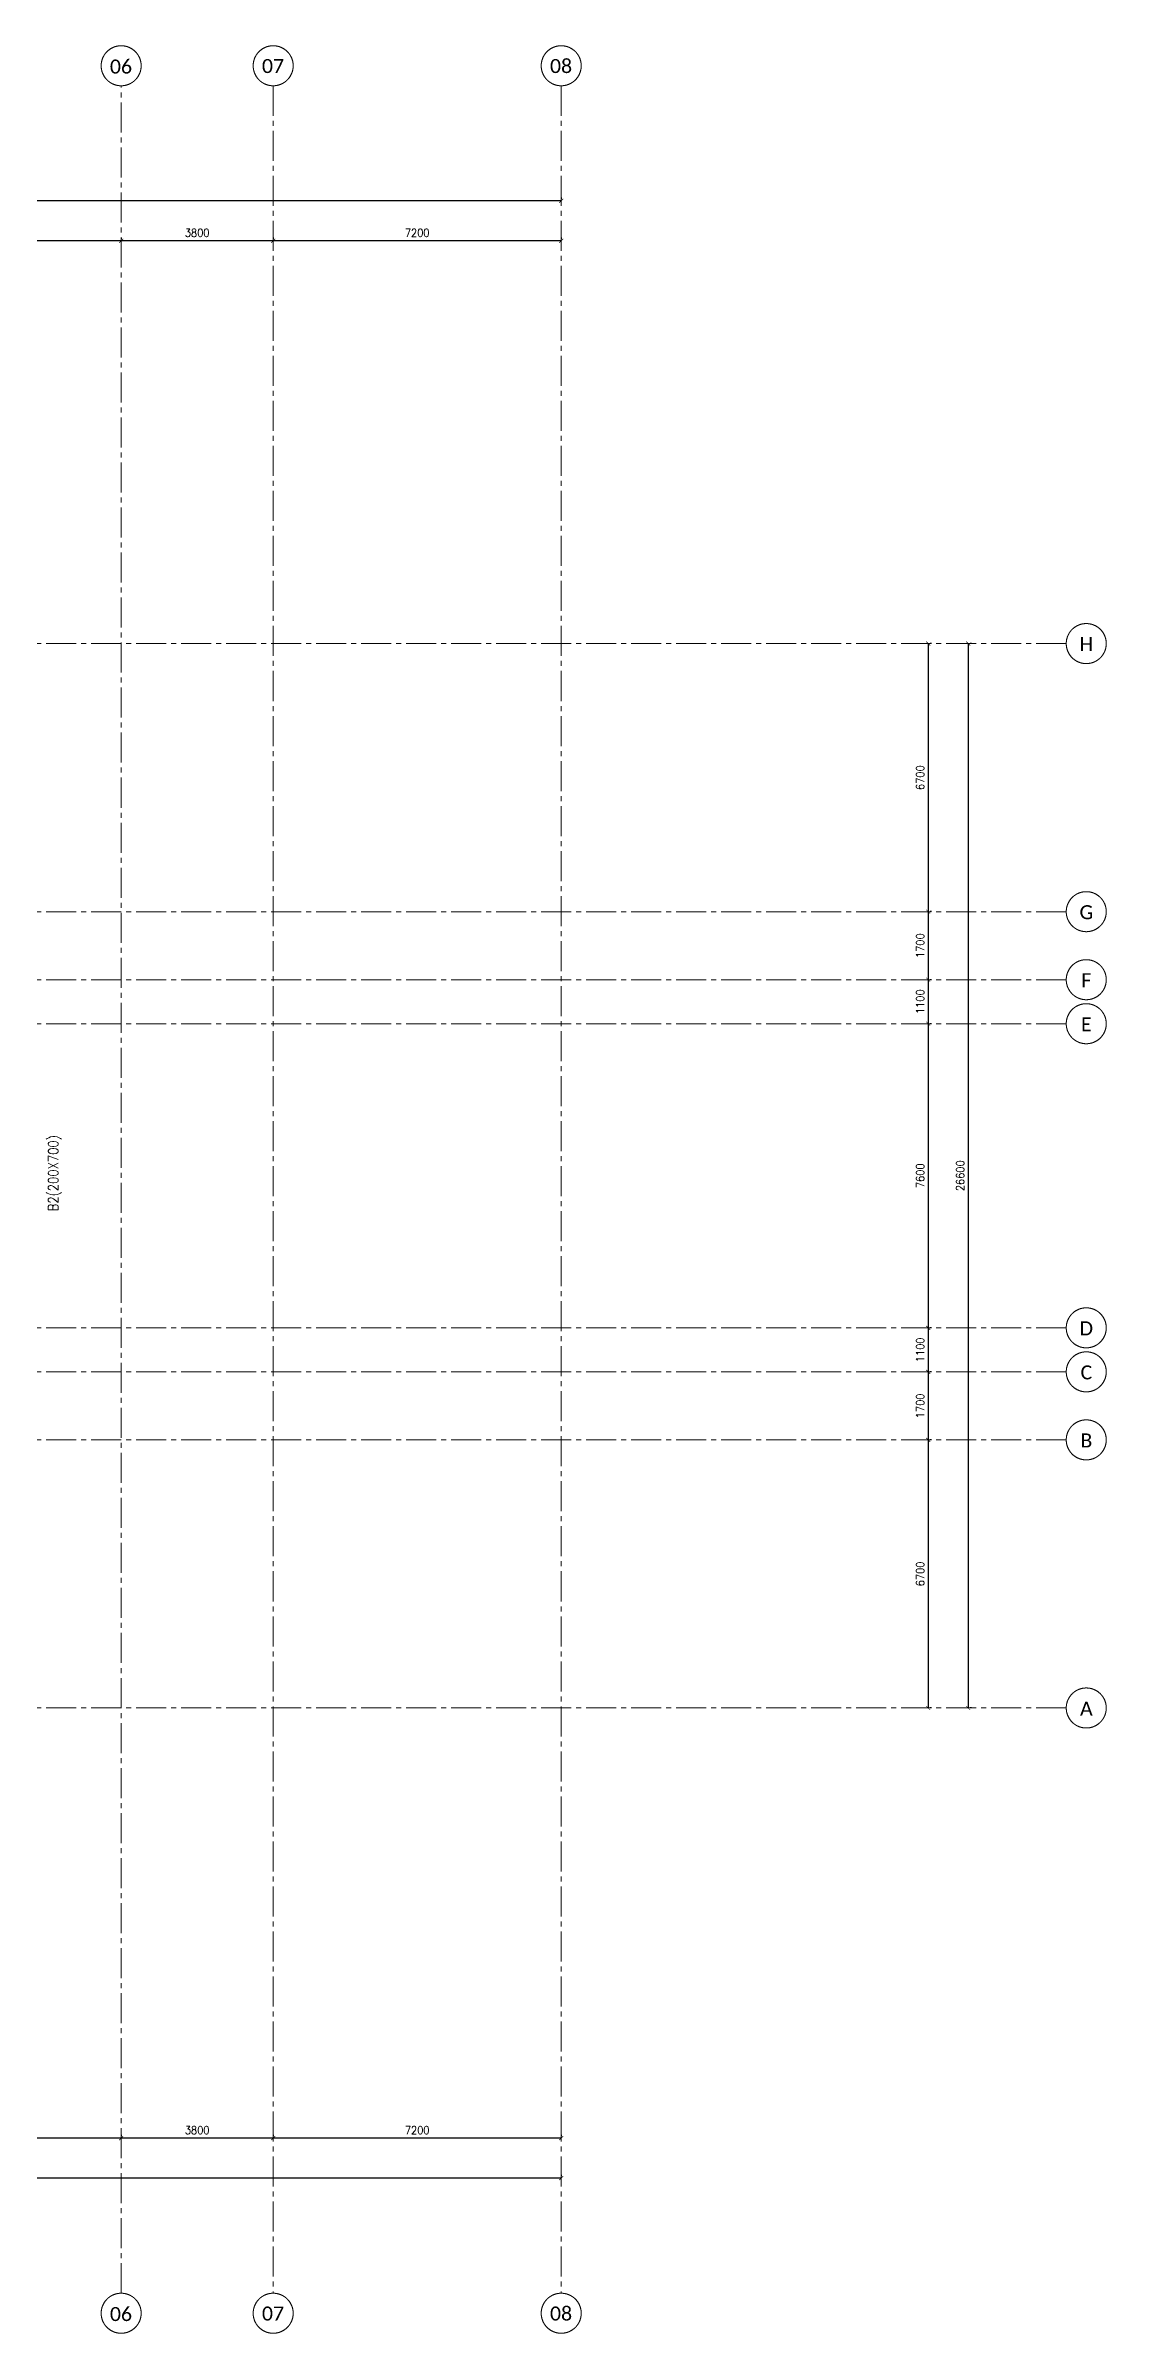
# Model space of a CAD drawing. Header units: millimetres. Extents: x -967280 to 3852, y 2833 to 1955156.
# Drawn here: x -607514 to -581004, y 971611 to 1028777 of the extents above; entities that cross this region are included whole.
import ezdxf
from ezdxf.enums import TextEntityAlignment as Align

# ---------------------------------------------------------------- set-up
doc = ezdxf.new("R2010")
doc.units = ezdxf.units.MM
doc.header["$LTSCALE"] = 1000
doc.header["$PDMODE"] = 35
doc.header["$PDSIZE"] = 25
doc.linetypes.add('Columns_Structural070816$0$CENTER2', pattern=[1.125, 0.75, -0.125, 0.125, -0.125])
doc.linetypes.add('HRZN_Line-Ptrn-Sold', pattern=[9144001.0, 9144000.0, -1])
doc.layers.add('_N-DIM 3', color=7, linetype='Continuous')
doc.layers.add('S -Beams', color=2, linetype='Continuous')
for name, color, linetype, lineweight in [('A-AX-ATT-100', 7, 'HRZN_Line-Ptrn-Sold', 18), ('ST-000-AXIS', 9, 'Columns_Structural070816$0$CENTER2', 9), ('ST-203-SLAB-TXT', 7, 'Continuous', 30)]:
    doc.layers.add(name, color=color, linetype=linetype, lineweight=lineweight)
doc.styles.add('Calibri_2', font='calibri.ttf', dxfattribs={"height": 300})
doc.styles.add('ST-DIM', font='romans.shx', dxfattribs={"width": 0.85})
doc.styles.add('TUNELNO', font='romans.shx', dxfattribs={"width": 0.9})
doc.dimstyles.new('Copy(2) of DSEC', dxfattribs={"dimtxt": 200, "dimasz": 100, "dimexe": 50, "dimexo": 80, "dimgap": 100, "dimtad": 1, "dimdec": 0, "dimrnd": 5, "dimzin": 0, "dimdsep": 46, "dimtxsty": 'TUNELNO', "dimblk": 'ARCHTICK', "dimcen": 0.09, "dimclrd": 1, "dimclre": 1, "dimclrt": 3, "dimadec": 0, "dimazin": 0, "dimtfac": 0.78125, "dimtdec": 0, "dimtix": 1, "dimtmove": 2, "dimatfit": 3, "dimldrblk": 'ARCHTICK', "dimfxl": 1, "dimtolj": 1, "dimtzin": 0, "dimarcsym": 0})

# ---------------------------------------------------------------- blocks, each defined once
blk = doc.blocks.new('Grid - HRZN_G-Datm-Grid-Head-1554275-FIRST FLOOR FFL_1_')
at = {"layer": 'A-AX-ATT-100'}
blk.add_circle((0, 0), 5, dxfattribs=at)
blk = doc.blocks.new('_ArchTick')
at = {"color": 0, "linetype": 'ByBlock', "const_width": 0.15}
blk.add_lwpolyline([(-0.5, -0.5), (0.5, 0.5)], dxfattribs=at)
blk = doc.blocks.new('*D1489')
at = {"layer": '_N-DIM 3', "color": 1, "linetype": 'Continuous', "lineweight": -2, "ltscale": 30, "transparency": 16777216}
for p, q in [((555899, 747185), (555899, 747155)), ((563099, 747185), (563099, 747155)), ((563099, 747105), (555899, 747105))]:
    blk.add_line(p, q, dxfattribs=at)
at = {"layer": 'Defpoints', "color": 0, "linetype": 'Continuous', "ltscale": 30, "transparency": 16777216}
for p in [(555899, 747105), (555899, 747105), (563099, 747105)]:
    blk.add_point(p, dxfattribs=at)
at = {"layer": '_N-DIM 3', "color": 1, "linetype": 'Continuous', "lineweight": -2, "ltscale": 30, "transparency": 16777216, "xscale": 100, "yscale": 100, "zscale": 100, "rotation": 180}
blk.add_blockref('_ArchTick', (555899, 747105), dxfattribs=at)
at = {"layer": '_N-DIM 3', "color": 1, "linetype": 'Continuous', "lineweight": -2, "ltscale": 30, "transparency": 16777216, "xscale": 100, "yscale": 100, "zscale": 100}
blk.add_blockref('_ArchTick', (563099, 747105), dxfattribs=at)
at = {"layer": '_N-DIM 3', "color": 3, "linetype": 'Continuous', "ltscale": 30, "transparency": 16777216, "insert": (559499, 747305), "char_height": 200, "attachment_point": 5, "style": 'TUNELNO'}
blk.add_mtext('\\A1;7200', dxfattribs=at)
blk = doc.blocks.new('*D1490')
at = {"layer": '_N-DIM 3', "color": 1, "linetype": 'Continuous', "lineweight": -2, "ltscale": 30, "transparency": 16777216}
for p, q in [((552099, 747185), (552099, 747155)), ((555899, 747185), (555899, 747155)), ((555899, 747105), (552099, 747105))]:
    blk.add_line(p, q, dxfattribs=at)
at = {"layer": 'Defpoints', "color": 0, "linetype": 'Continuous', "ltscale": 30, "transparency": 16777216}
for p in [(552099, 747105), (552099, 747105), (555899, 747105)]:
    blk.add_point(p, dxfattribs=at)
at = {"layer": '_N-DIM 3', "color": 1, "linetype": 'Continuous', "lineweight": -2, "ltscale": 30, "transparency": 16777216, "xscale": 100, "yscale": 100, "zscale": 100, "rotation": 180}
blk.add_blockref('_ArchTick', (552099, 747105), dxfattribs=at)
at = {"layer": '_N-DIM 3', "color": 1, "linetype": 'Continuous', "lineweight": -2, "ltscale": 30, "transparency": 16777216, "xscale": 100, "yscale": 100, "zscale": 100}
blk.add_blockref('_ArchTick', (555899, 747105), dxfattribs=at)
at = {"layer": '_N-DIM 3', "color": 3, "linetype": 'Continuous', "ltscale": 30, "transparency": 16777216, "insert": (553999, 747305), "char_height": 200, "attachment_point": 5, "style": 'TUNELNO'}
blk.add_mtext('\\A1;3800', dxfattribs=at)
blk = doc.blocks.new('*D1491')
at = {"layer": '_N-DIM 3', "color": 1, "linetype": 'Continuous', "lineweight": -2, "ltscale": 30, "transparency": 16777216}
for p, q in [((544499, 747185), (544499, 747155)), ((552099, 747185), (552099, 747155)), ((552099, 747105), (544499, 747105))]:
    blk.add_line(p, q, dxfattribs=at)
at = {"layer": 'Defpoints', "color": 0, "linetype": 'Continuous', "ltscale": 30, "transparency": 16777216}
for p in [(544499, 747105), (544499, 747105), (552099, 747105)]:
    blk.add_point(p, dxfattribs=at)
at = {"layer": '_N-DIM 3', "color": 1, "linetype": 'Continuous', "lineweight": -2, "ltscale": 30, "transparency": 16777216, "xscale": 100, "yscale": 100, "zscale": 100, "rotation": 180}
blk.add_blockref('_ArchTick', (544499, 747105), dxfattribs=at)
at = {"layer": '_N-DIM 3', "color": 1, "linetype": 'Continuous', "lineweight": -2, "ltscale": 30, "transparency": 16777216, "xscale": 100, "yscale": 100, "zscale": 100}
blk.add_blockref('_ArchTick', (552099, 747105), dxfattribs=at)
at = {"layer": '_N-DIM 3', "color": 3, "linetype": 'Continuous', "ltscale": 30, "transparency": 16777216, "insert": (548299, 747305), "char_height": 200, "attachment_point": 5, "style": 'TUNELNO'}
blk.add_mtext('\\A1;7600', dxfattribs=at)
blk = doc.blocks.new('*D1496')
at = {"layer": '_N-DIM 3', "color": 1, "linetype": 'Continuous', "lineweight": -2, "ltscale": 30, "transparency": 16777216}
for p, q in [((516899, 748185), (516899, 748155)), ((563099, 748105), (516899, 748105)), ((563099, 748185), (563099, 748155))]:
    blk.add_line(p, q, dxfattribs=at)
at = {"layer": 'Defpoints', "color": 0, "linetype": 'Continuous', "ltscale": 30, "transparency": 16777216}
for p in [(516899, 748105), (516899, 748105), (563099, 748105)]:
    blk.add_point(p, dxfattribs=at)
at = {"layer": '_N-DIM 3', "color": 1, "linetype": 'Continuous', "lineweight": -2, "ltscale": 30, "transparency": 16777216, "xscale": 100, "yscale": 100, "zscale": 100, "rotation": 180}
blk.add_blockref('_ArchTick', (516899, 748105), dxfattribs=at)
at = {"layer": '_N-DIM 3', "color": 1, "linetype": 'Continuous', "lineweight": -2, "ltscale": 30, "transparency": 16777216, "xscale": 100, "yscale": 100, "zscale": 100}
blk.add_blockref('_ArchTick', (563099, 748105), dxfattribs=at)
at = {"layer": '_N-DIM 3', "color": 3, "linetype": 'Continuous', "ltscale": 30, "transparency": 16777216, "insert": (539999, 748305), "char_height": 200, "attachment_point": 5, "style": 'TUNELNO'}
blk.add_mtext('\\A1;46200', dxfattribs=at)
blk = doc.blocks.new('*D1497')
at = {"layer": '_N-DIM 3', "color": 1, "linetype": 'Continuous', "lineweight": -2, "ltscale": 30, "transparency": 16777216}
for p, q in [((572272, 737040), (572272, 730340)), ((572352, 737040), (572322, 737040)), ((572352, 730340), (572322, 730340))]:
    blk.add_line(p, q, dxfattribs=at)
at = {"layer": 'Defpoints', "color": 0, "linetype": 'Continuous', "ltscale": 30, "transparency": 16777216}
for p in [(572272, 737040), (572272, 730340), (572272, 730340)]:
    blk.add_point(p, dxfattribs=at)
at = {"layer": '_N-DIM 3', "color": 1, "linetype": 'Continuous', "lineweight": -2, "ltscale": 30, "transparency": 16777216, "xscale": 100, "yscale": 100, "zscale": 100}
for p, rotation in [((572272, 737040), 90), ((572272, 730340), 270)]:
    blk.add_blockref('_ArchTick', p, dxfattribs=dict(at, rotation=rotation))
at = {"layer": '_N-DIM 3', "color": 3, "linetype": 'Continuous', "ltscale": 30, "transparency": 16777216, "insert": (572072, 733690), "char_height": 200, "attachment_point": 5, "rotation": 90, "style": 'TUNELNO'}
blk.add_mtext('\\A1;6700', dxfattribs=at)
blk = doc.blocks.new('*D1498')
at = {"layer": '_N-DIM 3', "color": 1, "linetype": 'Continuous', "lineweight": -2, "ltscale": 30, "transparency": 16777216}
for p, q in [((572272, 730340), (572272, 728640)), ((572352, 730340), (572322, 730340)), ((572352, 728640), (572322, 728640))]:
    blk.add_line(p, q, dxfattribs=at)
at = {"layer": 'Defpoints', "color": 0, "linetype": 'Continuous', "ltscale": 30, "transparency": 16777216}
for p in [(572272, 730340), (572272, 728640), (572272, 728640)]:
    blk.add_point(p, dxfattribs=at)
at = {"layer": '_N-DIM 3', "color": 1, "linetype": 'Continuous', "lineweight": -2, "ltscale": 30, "transparency": 16777216, "xscale": 100, "yscale": 100, "zscale": 100}
for p, rotation in [((572272, 730340), 90), ((572272, 728640), 270)]:
    blk.add_blockref('_ArchTick', p, dxfattribs=dict(at, rotation=rotation))
at = {"layer": '_N-DIM 3', "color": 3, "linetype": 'Continuous', "ltscale": 30, "transparency": 16777216, "insert": (572072, 729490), "char_height": 200, "attachment_point": 5, "rotation": 90, "style": 'TUNELNO'}
blk.add_mtext('\\A1;1700', dxfattribs=at)
blk = doc.blocks.new('*D1499')
at = {"layer": '_N-DIM 3', "color": 1, "linetype": 'Continuous', "lineweight": -2, "ltscale": 30, "transparency": 16777216}
for p, q in [((572272, 728640), (572272, 727540)), ((572352, 728640), (572322, 728640)), ((572352, 727540), (572322, 727540))]:
    blk.add_line(p, q, dxfattribs=at)
at = {"layer": 'Defpoints', "color": 0, "linetype": 'Continuous', "ltscale": 30, "transparency": 16777216}
for p in [(572272, 728640), (572272, 727540), (572272, 727540)]:
    blk.add_point(p, dxfattribs=at)
at = {"layer": '_N-DIM 3', "color": 1, "linetype": 'Continuous', "lineweight": -2, "ltscale": 30, "transparency": 16777216, "xscale": 100, "yscale": 100, "zscale": 100}
for p, rotation in [((572272, 728640), 90), ((572272, 727540), 270)]:
    blk.add_blockref('_ArchTick', p, dxfattribs=dict(at, rotation=rotation))
at = {"layer": '_N-DIM 3', "color": 3, "linetype": 'Continuous', "ltscale": 30, "transparency": 16777216, "insert": (572072, 728090), "char_height": 200, "attachment_point": 5, "rotation": 90, "style": 'TUNELNO'}
blk.add_mtext('\\A1;1100', dxfattribs=at)
blk = doc.blocks.new('*D1500')
at = {"layer": '_N-DIM 3', "color": 1, "linetype": 'Continuous', "lineweight": -2, "ltscale": 30, "transparency": 16777216}
for p, q in [((572272, 727540), (572272, 719940)), ((572352, 727540), (572322, 727540)), ((572352, 719940), (572322, 719940))]:
    blk.add_line(p, q, dxfattribs=at)
at = {"layer": 'Defpoints', "color": 0, "linetype": 'Continuous', "ltscale": 30, "transparency": 16777216}
for p in [(572272, 727540), (572272, 719940), (572272, 719940)]:
    blk.add_point(p, dxfattribs=at)
at = {"layer": '_N-DIM 3', "color": 1, "linetype": 'Continuous', "lineweight": -2, "ltscale": 30, "transparency": 16777216, "xscale": 100, "yscale": 100, "zscale": 100}
for p, rotation in [((572272, 727540), 90), ((572272, 719940), 270)]:
    blk.add_blockref('_ArchTick', p, dxfattribs=dict(at, rotation=rotation))
at = {"layer": '_N-DIM 3', "color": 3, "linetype": 'Continuous', "ltscale": 30, "transparency": 16777216, "insert": (572072, 723740), "char_height": 200, "attachment_point": 5, "rotation": 90, "style": 'TUNELNO'}
blk.add_mtext('\\A1;7600', dxfattribs=at)
blk = doc.blocks.new('*D1501')
at = {"layer": '_N-DIM 3', "color": 1, "linetype": 'Continuous', "lineweight": -2, "ltscale": 30, "transparency": 16777216}
for p, q in [((572272, 719940), (572272, 718840)), ((572352, 719940), (572322, 719940)), ((572352, 718840), (572322, 718840))]:
    blk.add_line(p, q, dxfattribs=at)
at = {"layer": 'Defpoints', "color": 0, "linetype": 'Continuous', "ltscale": 30, "transparency": 16777216}
for p in [(572272, 719940), (572272, 718840), (572272, 718840)]:
    blk.add_point(p, dxfattribs=at)
at = {"layer": '_N-DIM 3', "color": 1, "linetype": 'Continuous', "lineweight": -2, "ltscale": 30, "transparency": 16777216, "xscale": 100, "yscale": 100, "zscale": 100}
for p, rotation in [((572272, 719940), 90), ((572272, 718840), 270)]:
    blk.add_blockref('_ArchTick', p, dxfattribs=dict(at, rotation=rotation))
at = {"layer": '_N-DIM 3', "color": 3, "linetype": 'Continuous', "ltscale": 30, "transparency": 16777216, "insert": (572072, 719390), "char_height": 200, "attachment_point": 5, "rotation": 90, "style": 'TUNELNO'}
blk.add_mtext('\\A1;1100', dxfattribs=at)
blk = doc.blocks.new('*D1502')
at = {"layer": '_N-DIM 3', "color": 1, "linetype": 'Continuous', "lineweight": -2, "ltscale": 30, "transparency": 16777216}
for p, q in [((572272, 718840), (572272, 717140)), ((572352, 718840), (572322, 718840)), ((572352, 717140), (572322, 717140))]:
    blk.add_line(p, q, dxfattribs=at)
at = {"layer": 'Defpoints', "color": 0, "linetype": 'Continuous', "ltscale": 30, "transparency": 16777216}
for p in [(572272, 718840), (572272, 717140), (572272, 717140)]:
    blk.add_point(p, dxfattribs=at)
at = {"layer": '_N-DIM 3', "color": 1, "linetype": 'Continuous', "lineweight": -2, "ltscale": 30, "transparency": 16777216, "xscale": 100, "yscale": 100, "zscale": 100}
for p, rotation in [((572272, 718840), 90), ((572272, 717140), 270)]:
    blk.add_blockref('_ArchTick', p, dxfattribs=dict(at, rotation=rotation))
at = {"layer": '_N-DIM 3', "color": 3, "linetype": 'Continuous', "ltscale": 30, "transparency": 16777216, "insert": (572072, 717990), "char_height": 200, "attachment_point": 5, "rotation": 90, "style": 'TUNELNO'}
blk.add_mtext('\\A1;1700', dxfattribs=at)
blk = doc.blocks.new('*D1503')
at = {"layer": '_N-DIM 3', "color": 1, "linetype": 'Continuous', "lineweight": -2, "ltscale": 30, "transparency": 16777216}
for p, q in [((572272, 717140), (572272, 710440)), ((572352, 717140), (572322, 717140)), ((572352, 710440), (572322, 710440))]:
    blk.add_line(p, q, dxfattribs=at)
at = {"layer": 'Defpoints', "color": 0, "linetype": 'Continuous', "ltscale": 30, "transparency": 16777216}
for p in [(572272, 717140), (572272, 710440), (572272, 710440)]:
    blk.add_point(p, dxfattribs=at)
at = {"layer": '_N-DIM 3', "color": 1, "linetype": 'Continuous', "lineweight": -2, "ltscale": 30, "transparency": 16777216, "xscale": 100, "yscale": 100, "zscale": 100}
for p, rotation in [((572272, 717140), 90), ((572272, 710440), 270)]:
    blk.add_blockref('_ArchTick', p, dxfattribs=dict(at, rotation=rotation))
at = {"layer": '_N-DIM 3', "color": 3, "linetype": 'Continuous', "ltscale": 30, "transparency": 16777216, "insert": (572072, 713790), "char_height": 200, "attachment_point": 5, "rotation": 90, "style": 'TUNELNO'}
blk.add_mtext('\\A1;6700', dxfattribs=at)
blk = doc.blocks.new('*D1504')
at = {"layer": '_N-DIM 3', "color": 1, "linetype": 'Continuous', "lineweight": -2, "ltscale": 30, "transparency": 16777216}
for p, q in [((573272, 737040), (573272, 710440)), ((573352, 737040), (573322, 737040)), ((573352, 710440), (573322, 710440))]:
    blk.add_line(p, q, dxfattribs=at)
at = {"layer": 'Defpoints', "color": 0, "linetype": 'Continuous', "ltscale": 30, "transparency": 16777216}
for p in [(573272, 737040), (573272, 710440), (573272, 710440)]:
    blk.add_point(p, dxfattribs=at)
at = {"layer": '_N-DIM 3', "color": 1, "linetype": 'Continuous', "lineweight": -2, "ltscale": 30, "transparency": 16777216, "xscale": 100, "yscale": 100, "zscale": 100}
for p, rotation in [((573272, 737040), 90), ((573272, 710440), 270)]:
    blk.add_blockref('_ArchTick', p, dxfattribs=dict(at, rotation=rotation))
at = {"layer": '_N-DIM 3', "color": 3, "linetype": 'Continuous', "ltscale": 30, "transparency": 16777216, "insert": (573072, 723740), "char_height": 200, "attachment_point": 5, "rotation": 90, "style": 'TUNELNO'}
blk.add_mtext('\\A1;26600', dxfattribs=at)
blk = doc.blocks.new('*D1513')
at = {"layer": '_N-DIM 3', "color": 1, "linetype": 'Continuous', "lineweight": -2, "ltscale": 30, "transparency": 16777216}
for p, q in [((555899, 699769), (555899, 699739)), ((563099, 699769), (563099, 699739)), ((563099, 699689), (555899, 699689))]:
    blk.add_line(p, q, dxfattribs=at)
at = {"layer": 'Defpoints', "color": 0, "linetype": 'Continuous', "ltscale": 30, "transparency": 16777216}
for p in [(555899, 699689), (555899, 699689), (563099, 699689)]:
    blk.add_point(p, dxfattribs=at)
at = {"layer": '_N-DIM 3', "color": 1, "linetype": 'Continuous', "lineweight": -2, "ltscale": 30, "transparency": 16777216, "xscale": 100, "yscale": 100, "zscale": 100, "rotation": 180}
blk.add_blockref('_ArchTick', (555899, 699689), dxfattribs=at)
at = {"layer": '_N-DIM 3', "color": 1, "linetype": 'Continuous', "lineweight": -2, "ltscale": 30, "transparency": 16777216, "xscale": 100, "yscale": 100, "zscale": 100}
blk.add_blockref('_ArchTick', (563099, 699689), dxfattribs=at)
at = {"layer": '_N-DIM 3', "color": 3, "linetype": 'Continuous', "ltscale": 30, "transparency": 16777216, "insert": (559499, 699889), "char_height": 200, "attachment_point": 5, "style": 'TUNELNO'}
blk.add_mtext('\\A1;7200', dxfattribs=at)
blk = doc.blocks.new('*D1514')
at = {"layer": '_N-DIM 3', "color": 1, "linetype": 'Continuous', "lineweight": -2, "ltscale": 30, "transparency": 16777216}
for p, q in [((552099, 699769), (552099, 699739)), ((555899, 699769), (555899, 699739)), ((555899, 699689), (552099, 699689))]:
    blk.add_line(p, q, dxfattribs=at)
at = {"layer": 'Defpoints', "color": 0, "linetype": 'Continuous', "ltscale": 30, "transparency": 16777216}
for p in [(552099, 699689), (552099, 699689), (555899, 699689)]:
    blk.add_point(p, dxfattribs=at)
at = {"layer": '_N-DIM 3', "color": 1, "linetype": 'Continuous', "lineweight": -2, "ltscale": 30, "transparency": 16777216, "xscale": 100, "yscale": 100, "zscale": 100, "rotation": 180}
blk.add_blockref('_ArchTick', (552099, 699689), dxfattribs=at)
at = {"layer": '_N-DIM 3', "color": 1, "linetype": 'Continuous', "lineweight": -2, "ltscale": 30, "transparency": 16777216, "xscale": 100, "yscale": 100, "zscale": 100}
blk.add_blockref('_ArchTick', (555899, 699689), dxfattribs=at)
at = {"layer": '_N-DIM 3', "color": 3, "linetype": 'Continuous', "ltscale": 30, "transparency": 16777216, "insert": (553999, 699889), "char_height": 200, "attachment_point": 5, "style": 'TUNELNO'}
blk.add_mtext('\\A1;3800', dxfattribs=at)
blk = doc.blocks.new('*D1515')
at = {"layer": '_N-DIM 3', "color": 1, "linetype": 'Continuous', "lineweight": -2, "ltscale": 30, "transparency": 16777216}
for p, q in [((544499, 699769), (544499, 699739)), ((552099, 699769), (552099, 699739)), ((552099, 699689), (544499, 699689))]:
    blk.add_line(p, q, dxfattribs=at)
at = {"layer": 'Defpoints', "color": 0, "linetype": 'Continuous', "ltscale": 30, "transparency": 16777216}
for p in [(544499, 699689), (544499, 699689), (552099, 699689)]:
    blk.add_point(p, dxfattribs=at)
at = {"layer": '_N-DIM 3', "color": 1, "linetype": 'Continuous', "lineweight": -2, "ltscale": 30, "transparency": 16777216, "xscale": 100, "yscale": 100, "zscale": 100, "rotation": 180}
blk.add_blockref('_ArchTick', (544499, 699689), dxfattribs=at)
at = {"layer": '_N-DIM 3', "color": 1, "linetype": 'Continuous', "lineweight": -2, "ltscale": 30, "transparency": 16777216, "xscale": 100, "yscale": 100, "zscale": 100}
blk.add_blockref('_ArchTick', (552099, 699689), dxfattribs=at)
at = {"layer": '_N-DIM 3', "color": 3, "linetype": 'Continuous', "ltscale": 30, "transparency": 16777216, "insert": (548299, 699889), "char_height": 200, "attachment_point": 5, "style": 'TUNELNO'}
blk.add_mtext('\\A1;7600', dxfattribs=at)
blk = doc.blocks.new('*D1520')
at = {"layer": '_N-DIM 3', "color": 1, "linetype": 'Continuous', "lineweight": -2, "ltscale": 30, "transparency": 16777216}
for p, q in [((516899, 698769), (516899, 698739)), ((563099, 698689), (516899, 698689)), ((563099, 698769), (563099, 698739))]:
    blk.add_line(p, q, dxfattribs=at)
at = {"layer": 'Defpoints', "color": 0, "linetype": 'Continuous', "ltscale": 30, "transparency": 16777216}
for p in [(516899, 698689), (516899, 698689), (563099, 698689)]:
    blk.add_point(p, dxfattribs=at)
at = {"layer": '_N-DIM 3', "color": 1, "linetype": 'Continuous', "lineweight": -2, "ltscale": 30, "transparency": 16777216, "xscale": 100, "yscale": 100, "zscale": 100, "rotation": 180}
blk.add_blockref('_ArchTick', (516899, 698689), dxfattribs=at)
at = {"layer": '_N-DIM 3', "color": 1, "linetype": 'Continuous', "lineweight": -2, "ltscale": 30, "transparency": 16777216, "xscale": 100, "yscale": 100, "zscale": 100}
blk.add_blockref('_ArchTick', (563099, 698689), dxfattribs=at)
at = {"layer": '_N-DIM 3', "color": 3, "linetype": 'Continuous', "ltscale": 30, "transparency": 16777216, "insert": (539999, 698889), "char_height": 200, "attachment_point": 5, "style": 'TUNELNO'}
blk.add_mtext('\\A1;46200', dxfattribs=at)
blk = doc.blocks.new('AXES-00')
at = {"layer": 'ST-000-AXIS'}
for p, q in [((552098.9, 695813.8), (552098.9, 750979.6)), ((555898.9, 750979.6), (555898.9, 695813.8)), ((563098.9, 750979.6), (563098.9, 695813.8)), ((575723.2, 737039.7), (505674.3, 737039.7)), ((575723.2, 730339.7), (505674.3, 730339.7)), ((575723.2, 728639.7), (505674.3, 728639.7)), ((575723.2, 727539.7), (505674.3, 727539.7)), ((575723.2, 719939.7), (505674.3, 719939.7)), ((575723.2, 718839.7), (505674.3, 718839.7)), ((575723.2, 717139.7), (505674.3, 717139.7)), ((575723.2, 710439.7), (505674.3, 710439.7))]:
    blk.add_line(p, q, dxfattribs=at)
at = {"layer": 'A-AX-ATT-100', "xscale": 99.99999999999993, "yscale": 99.99999999999993, "zscale": 99.99999999999993}
for p in [(552098.9, 751479.6), (552098.9, 695313.8)]:
    blk.add_blockref('Grid - HRZN_G-Datm-Grid-Head-1554275-FIRST FLOOR FFL_1_', p, dxfattribs=at)
at = {"layer": 'A-AX-ATT-100'}
for p, xscale, yscale, zscale, rotation in [((555898.9, 751479.6), 99.99999999999993, 99.99999999999993, 99.99999999999993, 180), ((563098.9, 751479.6), 99.99999999999993, 99.99999999999993, 99.99999999999993, 180), ((576223.2, 737039.7), 100.0000000000001, 100.0000000000001, 100.0000000000001, 90), ((576223.2, 730339.7), 100.0000000000001, 100.0000000000001, 100.0000000000001, 90), ((576223.2, 728639.7), 100.0000000000001, 100.0000000000001, 100.0000000000001, 90), ((576223.2, 727539.7), 100.0000000000001, 100.0000000000001, 100.0000000000001, 90), ((576223.2, 719939.7), 100.0000000000001, 100.0000000000001, 100.0000000000001, 90), ((576223.2, 718839.7), 100.0000000000001, 100.0000000000001, 100.0000000000001, 90), ((576223.2, 717139.7), 100.0000000000001, 100.0000000000001, 100.0000000000001, 90), ((576223.2, 710439.7), 100.0000000000001, 100.0000000000001, 100.0000000000001, 90), ((555898.9, 695313.8), 99.99999999999993, 99.99999999999993, 99.99999999999993, 180), ((563098.9, 695313.8), 99.99999999999993, 99.99999999999993, 99.99999999999993, 180)]:
    blk.add_blockref('Grid - HRZN_G-Datm-Grid-Head-1554275-FIRST FLOOR FFL_1_', p, dxfattribs=dict(at, xscale=xscale, yscale=yscale, zscale=zscale, rotation=rotation))
at = {"layer": 'A-AX-ATT-100', "linetype": 'Continuous', "lineweight": 13, "char_height": 350, "attachment_point": 1, "style": 'Calibri_2'}
for s, insert, width in [('06', (551817.7, 751634.5), 673.417), ('07', (555618, 751647.5), 673.417), ('08', (562818, 751647.5), 673.417), ('H', (576054.2, 737201), 416.877), ('G', (576054.2, 730501), 416.877), ('F', (576100.7, 728801), 304.641), ('E', (576090.7, 727701), 328.692), ('D', (576057.7, 720101), 408.861), ('C', (576080.7, 719001), 352.742), ('B', (576077.2, 717301), 360.759), ('A', (576067.7, 710601), 384.81), ('06', (551817.7, 695468.8), 673.417), ('07', (555618, 695481.8), 673.417), ('08', (562818, 695481.8), 673.417)]:
    blk.add_mtext(s, dxfattribs=dict(at, insert=insert, width=width))
at = {"layer": '_N-DIM 3', "color": 3, "linetype": 'Continuous', "ltscale": 30}
for base, p1, p2, picture, middle in [((516898.9, 748104.7), (563098.9, 748104.7), (516898.9, 748104.7), '*D1496', (539998.9, 748304.7)), ((544498.9, 747104.7), (552098.9, 747104.7), (544498.9, 747104.7), '*D1491', (548298.9, 747304.7)), ((552098.9, 747104.7), (555898.9, 747104.7), (552098.9, 747104.7), '*D1490', (553998.9, 747304.7)), ((555898.9, 747104.7), (563098.9, 747104.7), (555898.9, 747104.7), '*D1489', (559498.9, 747304.7)), ((544498.9, 699688.7), (552098.9, 699688.7), (544498.9, 699688.7), '*D1515', (548298.9, 699888.7)), ((552098.9, 699688.7), (555898.9, 699688.7), (552098.9, 699688.7), '*D1514', (553998.9, 699888.7)), ((555898.9, 699688.7), (563098.9, 699688.7), (555898.9, 699688.7), '*D1513', (559498.9, 699888.7)), ((516898.9, 698688.7), (563098.9, 698688.7), (516898.9, 698688.7), '*D1520', (539998.9, 698888.7))]:
    dim = blk.add_linear_dim(base=base, p1=p1, p2=p2, dimstyle='Copy(2) of DSEC', dxfattribs=at)
    dim.commit()
    dim.dimension.update_dxf_attribs({"geometry": picture, "text_midpoint": middle})
for base, p1, p2, picture, middle in [((572272.5, 730339.7), (572272.5, 737039.7), (572272.5, 730339.7), '*D1497', (572072.5, 733689.7)), ((573272.5, 710439.7), (573272.5, 737039.7), (573272.5, 710439.7), '*D1504', (573072.5, 723739.7)), ((572272.5, 728639.7), (572272.5, 730339.7), (572272.5, 728639.7), '*D1498', (572072.5, 729489.7)), ((572272.5, 727539.7), (572272.5, 728639.7), (572272.5, 727539.7), '*D1499', (572072.5, 728089.7)), ((572272.5, 719939.7), (572272.5, 727539.7), (572272.5, 719939.7), '*D1500', (572072.5, 723739.7)), ((572272.5, 718839.7), (572272.5, 719939.7), (572272.5, 718839.7), '*D1501', (572072.5, 719389.7)), ((572272.5, 717139.7), (572272.5, 718839.7), (572272.5, 717139.7), '*D1502', (572072.5, 717989.7)), ((572272.5, 710439.7), (572272.5, 717139.7), (572272.5, 710439.7), '*D1503', (572072.5, 713789.7))]:
    dim = blk.add_linear_dim(base=base, p1=p1, p2=p2, angle=90, dimstyle='Copy(2) of DSEC', dxfattribs=at)
    dim.commit()
    dim.dimension.update_dxf_attribs({"geometry": picture, "text_midpoint": middle})

msp = doc.modelspace()

# ---------------------------------------------------------------- block references
at = {"layer": 'S -Beams'}
msp.add_blockref('AXES-00', (-1157727.6, 276797.6), dxfattribs=at)

# ---------------------------------------------------------------- texts
at = {"layer": 'ST-203-SLAB-TXT', "style": 'ST-DIM', "width": 0.85}
msp.add_text('B2(200X700)', height=250, rotation=90, dxfattribs=at).set_placement((-607326.8, 1000601.1), align=Align.MIDDLE_CENTER)

doc.saveas('drawing.dxf')
